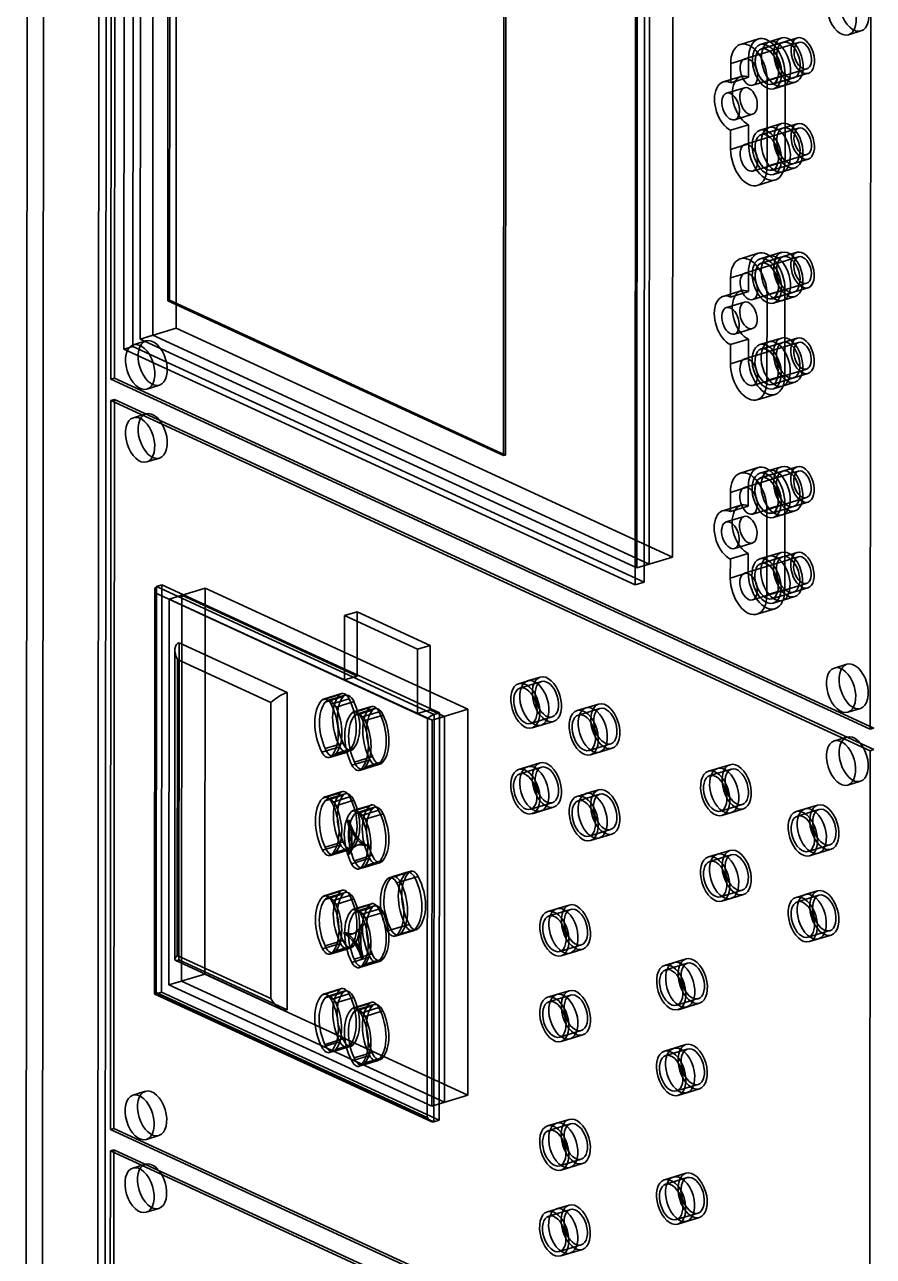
# Model space of a CAD drawing. Header units: millimetres. Extents: x 13 to 1054, y -1204 to 736.
# Drawn here: x 12.9 to 196.4, y -390.1 to -123.8 of the extents above; entities that cross this region are included whole.
import ezdxf

# ---------------------------------------------------------------- set-up
doc = ezdxf.new("R2010")
doc.units = ezdxf.units.MM
doc.layers.add('1', color=7, linetype='Continuous', true_color=0xffffff)

msp = doc.modelspace()

# ---------------------------------------------------------------- linework, layer by layer
at = {"layer": '1', "color": 5, "linetype": 'Continuous', "lineweight": 35}
for p, q in [((28.42, -858.86), (29.04, -5.97)), ((28.42, -859.1), (29.04, -5.97)), ((30, -857.27), (30.62, -9.01)), ((12.91, -863.58), (13.53, -10.69)), ((16.43, -861.4), (17.05, -13.15)), ((30.01, -848.12), (30.61, -18.4)), ((32.45, -42.6), (32.34, -200.2)), ((31.68, -42.84), (31.56, -200.44)), ((37.98, -57.34), (37.88, -191.76)), ((40.6, -190.94), (40.69, -56.51)), ((148.01, -106.01), (147.91, -240.44)), ((145.2, -241.26), (145.3, -106.84)), ((195.69, -276.14), (195.81, -118.54)), ((190.95, -125.98), (193.66, -125.15)), ((176.56, -126.66), (173.84, -127.49)), ((176.76, -137.05), (179.47, -136.23)), ((176.52, -145.19), (173.81, -146.02)), ((176.72, -155.58), (179.43, -154.76)), ((176.52, -173.01), (173.81, -173.84)), ((176.72, -183.41), (179.44, -182.58)), ((37.88, -191.76), (40.6, -190.94)), ((147.91, -240.44), (40.6, -190.94)), ((176.49, -191.54), (173.77, -192.37)), ((39.14, -192.18), (36.42, -193.01)), ((37.88, -191.76), (145.2, -241.26)), ((31.56, -200.44), (32.34, -200.2)), ((31.56, -200.44), (195.69, -276.14)), ((32.34, -200.2), (196.47, -275.91)), ((39.34, -202.57), (42.05, -201.74)), ((176.69, -201.93), (179.4, -201.11)), ((31.56, -205.07), (32.33, -204.84)), ((32.33, -204.84), (32.22, -362.44)), ((196.47, -280.54), (32.33, -204.84)), ((31.56, -205.07), (31.44, -362.67)), ((195.69, -280.78), (31.56, -205.07)), ((39.12, -207.94), (36.41, -208.77)), ((39.32, -218.33), (42.04, -217.5)), ((176.49, -219.36), (173.78, -220.19)), ((176.69, -229.76), (179.4, -228.93)), ((176.45, -237.89), (173.74, -238.72)), ((145.2, -241.26), (147.91, -240.44)), ((44.16, -247.98), (46.87, -247.15)), ((46.81, -330.59), (46.87, -247.15)), ((46.87, -247.15), (84.75, -264.62)), ((176.65, -248.29), (179.37, -247.46)), ((44.16, -247.98), (44.1, -331.41)), ((82.03, -265.45), (44.16, -247.98)), ((82.04, -251.54), (82.03, -265.45)), ((82.04, -251.54), (84.76, -250.72)), ((97.83, -258.82), (82.04, -251.54)), ((84.75, -264.62), (84.76, -250.72)), ((84.76, -250.72), (100.54, -258)), ((97.83, -258.82), (100.54, -258)), ((100.54, -258), (100.53, -271.9)), ((97.82, -272.73), (97.83, -258.82)), ((190.64, -262.06), (187.93, -262.89)), ((82.03, -265.45), (84.75, -264.62)), ((124.33, -264.86), (121.62, -265.69)), ((136.96, -270.68), (134.25, -271.51)), ((190.84, -272.45), (193.56, -271.63)), ((97.82, -272.73), (100.53, -271.9)), ((100.97, -274.19), (97.82, -272.73)), ((100.53, -271.9), (103.69, -273.36)), ((100.91, -357.62), (100.97, -274.19)), ((100.97, -274.19), (103.69, -273.36)), ((103.69, -273.36), (103.63, -356.79)), ((124.53, -275.25), (127.25, -274.43)), ((195.69, -276.14), (196.47, -275.91)), ((190.63, -277.82), (187.92, -278.65)), ((137.16, -281.08), (139.87, -280.25)), ((195.58, -438.38), (195.69, -280.78)), ((195.69, -280.78), (196.47, -280.54)), ((124.32, -283.4), (121.61, -284.23)), ((165.37, -283.79), (162.65, -284.61)), ((190.83, -288.21), (193.55, -287.39)), ((136.95, -289.23), (134.23, -290.05)), ((184.31, -292.52), (181.59, -293.35)), ((124.52, -293.79), (127.23, -292.97)), ((165.57, -294.18), (168.28, -293.35)), ((137.15, -299.62), (139.86, -298.79)), ((165.35, -302.33), (162.64, -303.15)), ((184.51, -302.91), (187.22, -302.09)), ((184.29, -311.06), (181.58, -311.89)), ((130.61, -314.13), (127.9, -314.95)), ((165.55, -312.72), (168.27, -311.89)), ((184.49, -321.46), (187.21, -320.63)), ((130.81, -324.52), (133.53, -323.69)), ((155.87, -325.77), (153.15, -326.6)), ((44.1, -331.41), (46.81, -330.59)), ((44.1, -331.41), (100.91, -357.62)), ((103.63, -356.79), (46.81, -330.59)), ((130.6, -332.67), (127.89, -333.49)), ((156.06, -336.16), (158.78, -335.34)), ((130.8, -343.06), (133.51, -342.23)), ((155.85, -344.31), (153.14, -345.14)), ((156.05, -354.71), (158.77, -353.88)), ((39.02, -354.41), (36.3, -355.24)), ((100.91, -357.62), (103.63, -356.79)), ((130.58, -360.48), (127.87, -361.3)), ((31.44, -362.67), (32.22, -362.44)), ((31.44, -362.67), (195.58, -438.38)), ((32.22, -362.44), (196.35, -438.14)), ((39.22, -364.81), (41.93, -363.98)), ((31.44, -367.31), (31.33, -524.91)), ((31.44, -367.31), (32.22, -367.07)), ((195.57, -443.01), (31.44, -367.31)), ((32.22, -367.07), (32.1, -524.67)), ((196.35, -442.78), (32.22, -367.07)), ((39.01, -370.17), (36.29, -371)), ((130.78, -370.87), (133.49, -370.04)), ((155.83, -372.12), (153.12, -372.95)), ((39.21, -380.57), (41.92, -379.74)), ((130.57, -379.02), (127.85, -379.85)), ((156.03, -382.52), (158.74, -381.69)), ((130.77, -389.41), (133.48, -388.59))]:
    msp.add_line(p, q, dxfattribs=at)
at = {"layer": '1', "color": 19, "linetype": 'Continuous', "lineweight": 35}
for p, q in [((34.47, -54.88), (34.36, -193.94)), ((36.4, -54.29), (36.3, -193.35)), ((45.74, -54.98), (45.64, -189.4)), ((37.98, -57.34), (37.88, -191.76)), ((43.92, -73.16), (43.84, -183.48)), ((44.23, -183.36), (44.31, -73.04)), ((116.91, -106.52), (116.83, -216.84)), ((144.84, -244.9), (144.94, -105.84)), ((146.78, -244.31), (146.88, -105.25)), ((152.96, -238.9), (153.05, -104.48)), ((116.44, -216.96), (116.52, -106.64)), ((145.2, -241.26), (145.3, -106.84)), ((176.56, -126.66), (171.9, -128.08)), ((176.85, -127.62), (172.2, -129.03)), ((174.53, -136.69), (179.18, -135.27)), ((174.82, -137.64), (179.47, -136.23)), ((176.52, -173.01), (171.87, -174.43)), ((176.82, -173.97), (172.16, -175.39)), ((43.84, -183.48), (44.23, -183.36)), ((43.84, -183.48), (116.44, -216.96)), ((116.83, -216.84), (44.23, -183.36)), ((174.49, -183.04), (179.15, -181.62)), ((174.78, -184), (179.44, -182.58)), ((37.88, -191.76), (45.64, -189.4)), ((45.64, -189.4), (152.96, -238.9)), ((34.36, -193.94), (36.3, -193.35)), ((34.36, -193.94), (144.84, -244.9)), ((36.3, -193.35), (146.78, -244.31)), ((37.88, -191.76), (145.2, -241.26)), ((116.44, -216.96), (116.83, -216.84)), ((176.49, -219.36), (171.84, -220.78)), ((176.78, -220.32), (172.13, -221.74)), ((174.46, -229.39), (179.11, -227.97)), ((174.75, -230.35), (179.4, -228.93)), ((145.2, -241.26), (152.96, -238.9)), ((41.42, -245.29), (42.58, -244.93)), ((42.58, -244.93), (42.52, -333)), ((102.55, -272.6), (42.58, -244.93)), ((144.84, -244.9), (146.78, -244.31)), ((41.05, -245.92), (40.98, -333.31)), ((41.27, -246.74), (41.21, -332.96)), ((99.98, -273.82), (41.27, -246.74)), ((41.35, -333.36), (41.42, -245.29)), ((41.42, -245.29), (101.39, -272.95)), ((44.16, -247.98), (51.91, -245.62)), ((51.91, -245.62), (51.85, -329.05)), ((108.73, -271.82), (51.91, -245.62)), ((44.16, -247.98), (44.1, -331.41)), ((100.97, -274.19), (44.16, -247.98)), ((46.32, -257.42), (46.27, -326.02)), ((69.67, -268.19), (46.32, -257.42)), ((45.39, -259), (45.35, -325.89)), ((45.95, -261.05), (45.91, -325.02)), ((66.15, -270.37), (45.95, -261.05)), ((69.62, -336.79), (69.67, -268.19)), ((82.22, -268.76), (78.34, -269.94)), ((66.11, -334.34), (66.15, -270.37)), ((81.76, -269.08), (77.88, -270.27)), ((84.1, -270.16), (80.22, -271.34)), ((88.07, -272), (84.19, -273.18)), ((88.53, -271.67), (84.65, -272.85)), ((90.41, -273.07), (86.53, -274.26)), ((99.92, -360.04), (99.98, -273.82)), ((100.91, -357.62), (100.97, -274.19)), ((100.97, -274.19), (108.73, -271.82)), ((101.39, -272.95), (101.32, -361.02)), ((101.39, -272.95), (102.55, -272.6)), ((102.49, -360.67), (102.55, -272.6)), ((108.67, -355.26), (108.73, -271.82)), ((81.75, -279.14), (77.87, -280.32)), ((79.68, -281.86), (83.56, -280.68)), ((84.09, -280.22), (80.21, -281.4)), ((88.06, -282.05), (84.19, -283.23)), ((86, -284.77), (89.88, -283.59)), ((90.4, -283.13), (86.52, -284.31)), ((82.2, -290.08), (78.33, -291.26)), ((81.74, -290.41), (77.87, -291.59)), ((84.08, -291.49), (80.2, -292.67)), ((88.06, -293.32), (84.18, -294.5)), ((88.52, -292.99), (84.64, -294.17)), ((90.39, -294.4), (86.52, -295.58)), ((81.74, -300.46), (77.86, -301.64)), ((79.67, -303.18), (83.55, -302)), ((84.07, -301.54), (80.2, -302.72)), ((88.05, -303.37), (84.17, -304.55)), ((85.98, -306.09), (89.86, -304.91)), ((90.39, -304.45), (86.51, -305.63)), ((96, -307.04), (92.13, -308.22)), ((96.36, -306.82), (92.48, -308)), ((97.99, -307.96), (94.11, -309.14)), ((82.19, -311.4), (78.31, -312.58)), ((81.73, -311.73), (77.85, -312.91)), ((84.07, -312.81), (80.19, -313.99)), ((130.61, -314.13), (125.96, -315.54)), ((88.04, -314.64), (84.16, -315.82)), ((88.5, -314.31), (84.62, -315.49)), ((90.38, -315.72), (86.5, -316.9)), ((130.91, -315.08), (126.25, -316.5)), ((96, -318.31), (92.12, -319.49)), ((93.75, -320.63), (97.63, -319.45)), ((97.98, -319.23), (94.1, -320.41)), ((81.72, -321.78), (77.84, -322.96)), ((79.65, -324.5), (83.53, -323.32)), ((84.06, -322.86), (80.18, -324.04)), ((88.03, -324.69), (84.16, -325.87)), ((128.58, -324.15), (133.24, -322.73)), ((128.87, -325.11), (133.53, -323.69)), ((45.47, -326.09), (68.33, -336.63)), ((45.91, -325.02), (66.11, -334.34)), ((46.27, -326.02), (69.62, -336.79)), ((85.97, -327.42), (89.84, -326.24)), ((90.37, -325.77), (86.49, -326.95)), ((155.87, -325.77), (151.21, -327.19)), ((156.16, -326.73), (151.5, -328.15)), ((44.1, -331.41), (51.85, -329.05)), ((51.85, -329.05), (108.67, -355.26)), ((44.1, -331.41), (100.91, -357.62)), ((82.17, -332.72), (78.3, -333.9)), ((41.03, -333.39), (100.81, -360.96)), ((41.21, -332.96), (99.92, -360.04)), ((41.35, -333.36), (42.52, -333)), ((101.32, -361.02), (41.35, -333.36)), ((42.52, -333), (102.49, -360.67)), ((81.71, -333.05), (77.84, -334.23)), ((84.05, -334.13), (80.17, -335.31)), ((153.83, -335.8), (158.49, -334.38)), ((154.13, -336.76), (158.78, -335.34)), ((88.03, -335.96), (84.15, -337.14)), ((88.49, -335.64), (84.61, -336.82)), ((90.36, -337.04), (86.49, -338.22)), ((81.71, -343.1), (77.83, -344.28)), ((79.64, -345.83), (83.52, -344.65)), ((84.04, -344.18), (80.17, -345.36)), ((88.02, -346.02), (84.14, -347.2)), ((85.95, -348.74), (89.83, -347.56)), ((90.36, -347.09), (86.48, -348.27)), ((100.91, -357.62), (108.67, -355.26)), ((101.32, -361.02), (102.49, -360.67)), ((130.58, -360.48), (125.93, -361.9)), ((130.87, -361.43), (126.22, -362.85)), ((128.55, -370.5), (133.2, -369.09)), ((128.84, -371.46), (133.49, -370.04)), ((155.83, -372.12), (151.18, -373.54)), ((156.12, -373.08), (151.47, -374.5)), ((153.8, -382.15), (158.45, -380.73)), ((154.09, -383.11), (158.74, -381.69))]:
    msp.add_line(p, q, dxfattribs=at)
at = {"layer": '1', "color": 252, "linetype": 'Continuous', "lineweight": 35}
for p, q in [((171.52, -126.87), (167.64, -128.05)), ((180.22, -127.62), (168.58, -131.16)), ((179.93, -126.66), (172.17, -129.02)), ((169.39, -131.03), (165.51, -132.21)), ((165.51, -136.34), (165.51, -132.21)), ((169.39, -135.16), (169.39, -131.03)), ((167.77, -135), (163.89, -136.18)), ((169.39, -135.16), (165.51, -136.34)), ((170.33, -136.9), (181.97, -133.36)), ((177.28, -134.67), (173.4, -135.85)), ((174.5, -136.67), (182.26, -134.31)), ((177.28, -134.67), (177.27, -153.21)), ((168.51, -137.43), (164.63, -138.61)), ((173.4, -135.85), (173.39, -154.39)), ((166.38, -144.35), (170.26, -143.17)), ((169.38, -145.44), (165.5, -146.62)), ((180.2, -146.16), (168.57, -149.7)), ((169.38, -149.57), (169.38, -145.44)), ((179.91, -145.2), (172.16, -147.56)), ((165.5, -150.75), (165.5, -146.62)), ((169.38, -149.57), (165.5, -150.75)), ((170.32, -155.44), (181.95, -151.9)), ((177.27, -153.21), (173.39, -154.39)), ((174.49, -155.22), (182.24, -152.85)), ((171.27, -158.55), (175.14, -157.37)), ((179.89, -173.01), (172.14, -175.37)), ((171.48, -173.22), (167.6, -174.4)), ((180.18, -173.97), (168.55, -177.51)), ((169.36, -177.38), (165.48, -178.56)), ((169.35, -181.51), (169.36, -177.38)), ((165.48, -182.69), (165.48, -178.56)), ((170.3, -183.25), (181.93, -179.71)), ((177.25, -181.02), (173.37, -182.2)), ((174.47, -183.03), (182.22, -180.67)), ((177.25, -181.02), (177.24, -199.56)), ((167.74, -181.35), (163.86, -182.53)), ((169.35, -181.51), (165.48, -182.69)), ((173.37, -182.2), (173.36, -200.74)), ((168.48, -183.78), (164.6, -184.96)), ((166.35, -190.7), (170.22, -189.52)), ((179.88, -191.55), (172.12, -193.92)), ((169.35, -191.79), (165.47, -192.97)), ((165.47, -197.1), (165.47, -192.97)), ((180.17, -192.51), (168.54, -196.05)), ((169.34, -195.92), (169.35, -191.79)), ((169.34, -195.92), (165.47, -197.1)), ((170.29, -201.79), (181.92, -198.25)), ((177.24, -199.56), (173.36, -200.74)), ((174.45, -201.57), (182.21, -199.21)), ((171.23, -204.9), (175.11, -203.72)), ((171.45, -219.57), (167.57, -220.76)), ((180.15, -220.32), (168.52, -223.86)), ((179.86, -219.37), (172.1, -221.73)), ((165.44, -229.05), (165.45, -224.91)), ((169.32, -223.73), (165.45, -224.91)), ((169.32, -227.87), (169.32, -223.73)), ((170.27, -229.6), (181.9, -226.06)), ((167.7, -227.7), (163.82, -228.88)), ((169.32, -227.87), (165.44, -229.05)), ((173.34, -228.55), (173.32, -247.1)), ((177.21, -227.37), (173.34, -228.55)), ((174.43, -229.38), (182.19, -227.02)), ((177.21, -227.37), (177.2, -245.91)), ((168.44, -230.13), (164.57, -231.32)), ((166.31, -237.06), (170.19, -235.87)), ((165.43, -243.46), (165.44, -239.32)), ((169.31, -238.14), (165.44, -239.32)), ((180.14, -238.86), (168.5, -242.41)), ((169.31, -242.27), (169.31, -238.14)), ((179.85, -237.91), (172.09, -240.27)), ((169.31, -242.27), (165.43, -243.46)), ((170.25, -248.15), (181.89, -244.6)), ((177.2, -245.91), (173.32, -247.1)), ((174.42, -247.92), (182.18, -245.56)), ((171.2, -251.25), (175.08, -250.07))]:
    msp.add_line(p, q, dxfattribs=at)
at = {"layer": '1', "color": 1, "linetype": 'Continuous', "lineweight": 35}
for p, q in [((176.52, -145.19), (171.87, -146.61)), ((176.81, -146.15), (172.16, -147.56)), ((174.49, -155.22), (179.14, -153.8)), ((174.78, -156.17), (179.43, -154.76)), ((176.49, -191.54), (171.83, -192.96)), ((176.78, -192.5), (172.12, -193.92)), ((174.45, -201.57), (179.11, -200.15)), ((174.75, -202.53), (179.4, -201.11)), ((176.45, -237.89), (171.8, -239.31)), ((176.74, -238.85), (172.09, -240.27)), ((174.42, -247.92), (179.07, -246.5)), ((174.71, -248.88), (179.37, -247.46)), ((130.6, -332.67), (125.95, -334.08)), ((130.89, -333.62), (126.24, -335.04)), ((128.57, -342.69), (133.22, -341.28)), ((128.86, -343.65), (133.51, -342.23)), ((155.85, -344.31), (151.2, -345.73)), ((156.14, -345.27), (151.49, -346.69)), ((153.82, -354.34), (158.47, -352.92)), ((154.11, -355.3), (158.77, -353.88)), ((130.57, -379.02), (125.91, -380.44)), ((130.86, -379.98), (126.2, -381.39)), ((128.54, -389.05), (133.19, -387.63)), ((128.83, -390), (133.48, -388.59))]:
    msp.add_line(p, q, dxfattribs=at)
at = {"layer": '1', "color": 150, "linetype": 'Continuous', "lineweight": 35}
for p, q in [((124.33, -264.86), (119.68, -266.28)), ((124.63, -265.82), (119.97, -267.23)), ((136.96, -270.68), (132.31, -272.1)), ((122.3, -274.89), (126.96, -273.47)), ((137.25, -271.64), (132.6, -273.06)), ((122.59, -275.84), (127.25, -274.43)), ((134.93, -280.71), (139.58, -279.29)), ((135.22, -281.67), (139.87, -280.25)), ((124.32, -283.4), (119.67, -284.82)), ((124.61, -284.36), (119.96, -285.78)), ((165.37, -283.79), (160.71, -285.2)), ((165.66, -284.74), (161.01, -286.16)), ((136.95, -289.23), (132.29, -290.64)), ((137.24, -290.18), (132.58, -291.6)), ((122.29, -293.43), (126.94, -292.01)), ((163.34, -293.81), (167.99, -292.4)), ((184.31, -292.52), (179.65, -293.94)), ((122.58, -294.39), (127.23, -292.97)), ((163.63, -294.77), (168.28, -293.35)), ((184.6, -293.48), (179.94, -294.9)), ((134.92, -299.25), (139.57, -297.83)), ((135.21, -300.21), (139.86, -298.79)), ((165.35, -302.33), (160.7, -303.75)), ((165.65, -303.28), (160.99, -304.7)), ((182.28, -302.55), (186.93, -301.13)), ((182.57, -303.51), (187.22, -302.09)), ((163.32, -312.35), (167.98, -310.94)), ((184.29, -311.06), (179.64, -312.48)), ((163.61, -313.31), (168.27, -311.89)), ((184.58, -312.02), (179.93, -313.44)), ((182.26, -321.09), (186.92, -319.67)), ((182.55, -322.05), (187.21, -320.63))]:
    msp.add_line(p, q, dxfattribs=at)
at = {"layer": '1', "color": 9, "linetype": 'Continuous', "lineweight": 35}
for p, q in [((77.16, -269.83), (81.04, -268.64)), ((81.39, -268.42), (77.52, -269.6)), ((79.15, -270.74), (83.03, -269.56)), ((83.66, -272.62), (87.54, -271.44)), ((87.89, -271.21), (84.01, -272.39)), ((85.64, -273.53), (89.52, -272.35)), ((77.16, -281.1), (81.03, -279.91)), ((78.79, -282.23), (82.67, -281.05)), ((79.14, -282.01), (83.02, -280.83)), ((83.65, -283.89), (87.53, -282.71)), ((85.28, -285.02), (89.16, -283.84)), ((85.63, -284.8), (89.51, -283.62)), ((77.33, -291.03), (81.21, -289.85)), ((81.56, -289.62), (77.68, -290.81)), ((79.31, -291.94), (83.19, -290.76)), ((83.56, -293.92), (87.43, -292.74)), ((87.79, -292.51), (83.91, -293.69)), ((85.54, -294.82), (89.42, -293.64)), ((82.67, -295.91), (83.06, -295.79)), ((77.32, -302.3), (81.2, -301.12)), ((78.95, -303.43), (82.83, -302.25)), ((79.31, -303.21), (83.18, -302.03)), ((82.68, -303.29), (83.07, -303.17)), ((85.03, -301.11), (84.65, -301.23)), ((86.56, -301.37), (86.95, -301.25)), ((83.57, -305.2), (87.45, -304.02)), ((85.2, -306.33), (89.08, -305.15)), ((85.56, -306.1), (89.44, -304.92)), ((77.31, -312.35), (81.19, -311.17)), ((81.54, -310.95), (77.67, -312.13)), ((79.3, -313.26), (83.18, -312.08)), ((83.63, -315.26), (87.5, -314.08)), ((87.86, -313.86), (83.98, -315.04)), ((85.61, -316.18), (89.49, -315)), ((85.72, -318.32), (86.11, -318.2)), ((81.84, -320.22), (82.22, -320.1)), ((83.77, -320.37), (84.15, -320.25)), ((77.31, -323.62), (81.18, -322.44)), ((78.94, -324.76), (82.82, -323.58)), ((79.29, -324.53), (83.17, -323.35)), ((83.62, -326.53), (87.5, -325.35)), ((85.25, -327.67), (89.13, -326.49)), ((85.6, -327.45), (89.48, -326.27)), ((85.72, -325.69), (86.1, -325.57)), ((81.05, -332.43), (77.18, -333.61)), ((81.4, -332.21), (77.53, -333.39)), ((83.04, -333.35), (79.16, -334.53)), ((83.61, -336.58), (87.49, -335.4)), ((87.84, -335.18), (83.96, -336.36)), ((85.6, -337.5), (89.47, -336.32)), ((81.04, -343.7), (77.17, -344.88)), ((78.8, -346.02), (82.68, -344.84)), ((83.03, -344.62), (79.15, -345.8)), ((83.6, -347.85), (87.48, -346.67)), ((85.24, -348.99), (89.11, -347.81)), ((85.59, -348.77), (89.47, -347.59))]:
    msp.add_line(p, q, dxfattribs=at)
at = {"layer": '1', "color": 27, "linetype": 'Continuous', "lineweight": 35}
for p, q in [((91.36, -308.46), (95.23, -307.28)), ((95.59, -307.06), (91.71, -308.24)), ((93.34, -309.37), (97.22, -308.19)), ((91.35, -319.73), (95.23, -318.55)), ((93.33, -320.64), (97.21, -319.46)), ((92.98, -320.87), (96.86, -319.69))]:
    msp.add_line(p, q, dxfattribs=at)
at = {"layer": '1', "color": 5, "linetype": 'Continuous', "lineweight": 35}
for centre, major_axis in [((189.49, -121.2), (1.46, -4.78)), ((192.21, -120.37), (-1.46, 4.78)), ((175.3, -132.27), (1.46, -4.78)), ((178.01, -131.44), (-1.46, 4.78)), ((175.26, -150.8), (1.46, -4.78)), ((177.98, -149.97), (-1.46, 4.78)), ((177.98, -177.8), (-1.46, 4.78)), ((175.27, -178.62), (1.46, -4.78)), ((40.59, -196.96), (-1.46, 4.78)), ((177.94, -196.32), (-1.46, 4.78)), ((37.88, -197.79), (1.46, -4.78)), ((175.23, -197.15), (1.46, -4.78)), ((40.58, -212.72), (-1.46, 4.78)), ((37.87, -213.55), (1.46, -4.78)), ((175.23, -224.97), (1.46, -4.78)), ((177.95, -224.15), (-1.46, 4.78)), ((175.19, -243.5), (1.46, -4.78)), ((177.91, -242.68), (-1.46, 4.78)), ((189.39, -267.67), (1.46, -4.78)), ((192.1, -266.84), (-1.46, 4.78)), ((123.08, -270.47), (1.46, -4.78)), ((125.79, -269.64), (-1.46, 4.78)), ((135.7, -276.29), (1.46, -4.78)), ((138.42, -275.47), (-1.46, 4.78)), ((189.37, -283.43), (1.46, -4.78)), ((192.09, -282.6), (-1.46, 4.78)), ((123.06, -289.01), (1.46, -4.78)), ((125.78, -288.18), (-1.46, 4.78)), ((164.11, -289.4), (1.46, -4.78)), ((166.82, -288.57), (-1.46, 4.78)), ((135.69, -294.84), (1.46, -4.78)), ((138.4, -294.01), (-1.46, 4.78)), ((183.05, -298.13), (1.46, -4.78)), ((185.76, -297.31), (-1.46, 4.78)), ((164.1, -307.94), (1.46, -4.78)), ((166.81, -307.11), (-1.46, 4.78)), ((183.04, -316.67), (1.46, -4.78)), ((185.75, -315.85), (-1.46, 4.78)), ((132.07, -318.91), (-1.46, 4.78)), ((129.36, -319.73), (1.46, -4.78)), ((154.61, -331.38), (1.46, -4.78)), ((157.32, -330.56), (-1.46, 4.78)), ((132.06, -337.45), (-1.46, 4.78)), ((129.34, -338.28), (1.46, -4.78)), ((154.59, -349.92), (1.46, -4.78)), ((157.31, -349.1), (-1.46, 4.78)), ((40.47, -359.2), (-1.46, 4.78)), ((37.76, -360.02), (1.46, -4.78)), ((129.32, -366.09), (1.46, -4.78)), ((132.04, -365.26), (-1.46, 4.78)), ((40.46, -374.96), (-1.46, 4.78)), ((37.75, -375.78), (1.46, -4.78)), ((154.57, -377.73), (1.46, -4.78)), ((157.29, -376.91), (-1.46, 4.78)), ((129.31, -384.63), (1.46, -4.78)), ((132.02, -383.8), (-1.46, 4.78))]:
    msp.add_ellipse(centre, major_axis=major_axis, ratio=0.585427, dxfattribs=at)
at = {"layer": '1', "color": 252, "linetype": 'Continuous', "lineweight": 35}
for centre, major_axis, start_param, end_param in [((169.46, -134.03), (-1.82, 5.98), 4.231622, 7.373215), ((173.34, -132.85), (-1.82, 5.98), 4.231622, 7.373215), ((165.51, -141.48), (-1.61, 5.3), 5.802418, 8.944011), ((169.38, -140.3), (-1.61, 5.3), 5.802418, 8.944011), ((169.45, -152.57), (-1.82, 5.98), 1.090029, 4.231622), ((173.32, -151.39), (-1.82, 5.98), 1.090029, 4.231622), ((173.3, -179.2), (-1.82, 5.98), 4.231622, 7.373215), ((169.43, -180.38), (-1.82, 5.98), 4.231622, 7.373215), ((169.35, -186.65), (-1.61, 5.3), 5.802418, 8.944011), ((165.47, -187.83), (-1.61, 5.3), 5.802418, 8.944011), ((173.29, -197.74), (-1.82, 5.98), 1.090029, 4.231622), ((169.41, -198.92), (-1.82, 5.98), 1.090029, 4.231622), ((169.39, -226.73), (-1.82, 5.98), 4.231622, 7.373215), ((173.27, -225.55), (-1.82, 5.98), 4.231622, 7.373215), ((165.44, -234.19), (-1.61, 5.3), 5.802418, 8.944011), ((169.32, -233), (-1.61, 5.3), 5.802418, 8.944011), ((173.26, -244.09), (-1.82, 5.98), 1.090029, 4.231622), ((169.38, -245.28), (-1.82, 5.98), 1.090029, 4.231622)]:
    msp.add_ellipse(centre, major_axis=major_axis, ratio=0.585427, start_param=start_param, end_param=end_param, dxfattribs=at)
at = {"layer": '1', "color": 19, "linetype": 'Continuous', "lineweight": 35}
for centre, major_axis in [((173.36, -132.86), (1.46, -4.78)), ((178.01, -131.44), (1.46, -4.78)), ((178.01, -131.44), (-1.17, 3.83)), ((173.36, -132.86), (-1.17, 3.83)), ((177.98, -177.8), (1.46, -4.78)), ((173.33, -179.21), (1.46, -4.78)), ((173.33, -179.21), (-1.17, 3.83)), ((177.98, -177.8), (-1.17, 3.83)), ((173.29, -225.57), (1.46, -4.78)), ((177.95, -224.15), (1.46, -4.78)), ((177.95, -224.15), (-1.17, 3.83)), ((173.29, -225.57), (-1.17, 3.83)), ((132.07, -318.91), (1.46, -4.78)), ((127.42, -320.33), (1.46, -4.78)), ((127.42, -320.33), (-1.17, 3.83)), ((132.07, -318.91), (-1.17, 3.83)), ((152.67, -331.97), (1.46, -4.78)), ((157.32, -330.56), (1.46, -4.78)), ((157.32, -330.56), (-1.17, 3.83)), ((152.67, -331.97), (-1.17, 3.83)), ((127.38, -366.68), (1.46, -4.78)), ((132.04, -365.26), (1.46, -4.78)), ((132.04, -365.26), (-1.17, 3.83)), ((127.38, -366.68), (-1.17, 3.83)), ((157.29, -376.91), (1.46, -4.78)), ((157.29, -376.91), (-1.17, 3.83)), ((152.63, -378.33), (1.46, -4.78)), ((152.63, -378.33), (-1.17, 3.83))]:
    msp.add_ellipse(centre, major_axis=major_axis, ratio=0.585427, dxfattribs=at)
at = {"layer": '1', "color": 252, "linetype": 'Continuous', "lineweight": 35}
for centre, major_axis in [((181.09, -130.49), (-1.17, 3.83)), ((181.09, -130.49), (0.87, -2.87)), ((173.34, -132.85), (1.17, -3.83)), ((169.46, -134.03), (0.87, -2.87)), ((165.51, -141.48), (-0.87, 2.87)), ((169.38, -140.3), (0.87, -2.87)), ((181.08, -149.03), (-1.17, 3.83)), ((181.08, -149.03), (0.87, -2.87)), ((173.32, -151.39), (1.17, -3.83)), ((169.45, -152.57), (0.87, -2.87)), ((181.06, -176.84), (-1.17, 3.83)), ((173.3, -179.2), (1.17, -3.83)), ((181.06, -176.84), (0.87, -2.87)), ((169.43, -180.38), (0.87, -2.87)), ((169.35, -186.65), (0.87, -2.87)), ((165.47, -187.83), (-0.87, 2.87)), ((181.05, -195.38), (-1.17, 3.83)), ((173.29, -197.74), (1.17, -3.83)), ((181.05, -195.38), (0.87, -2.87)), ((169.41, -198.92), (0.87, -2.87)), ((181.02, -223.19), (-1.17, 3.83)), ((181.02, -223.19), (0.87, -2.87)), ((169.39, -226.73), (0.87, -2.87)), ((173.27, -225.55), (1.17, -3.83)), ((165.44, -234.19), (-0.87, 2.87)), ((169.32, -233), (0.87, -2.87)), ((181.01, -241.73), (-1.17, 3.83)), ((181.01, -241.73), (0.87, -2.87)), ((169.38, -245.28), (0.87, -2.87)), ((173.26, -244.09), (1.17, -3.83))]:
    msp.add_ellipse(centre, major_axis=major_axis, ratio=0.585427, dxfattribs=at)
at = {"layer": '1', "color": 1, "linetype": 'Continuous', "lineweight": 35}
for centre, major_axis in [((173.32, -151.39), (1.46, -4.78)), ((177.98, -149.97), (1.46, -4.78)), ((177.98, -149.97), (-1.17, 3.83)), ((173.32, -151.39), (-1.17, 3.83)), ((177.94, -196.32), (1.46, -4.78)), ((173.29, -197.74), (1.46, -4.78)), ((173.29, -197.74), (-1.17, 3.83)), ((177.94, -196.32), (-1.17, 3.83)), ((173.26, -244.09), (1.46, -4.78)), ((177.91, -242.68), (1.46, -4.78)), ((177.91, -242.68), (-1.17, 3.83)), ((173.26, -244.09), (-1.17, 3.83)), ((132.06, -337.45), (1.46, -4.78)), ((127.4, -338.87), (1.46, -4.78)), ((127.4, -338.87), (-1.17, 3.83)), ((132.06, -337.45), (-1.17, 3.83)), ((152.65, -350.51), (1.46, -4.78)), ((157.31, -349.1), (1.46, -4.78)), ((157.31, -349.1), (-1.17, 3.83)), ((152.65, -350.51), (-1.17, 3.83)), ((127.37, -385.22), (1.46, -4.78)), ((132.02, -383.8), (1.46, -4.78)), ((132.02, -383.8), (-1.17, 3.83)), ((127.37, -385.22), (-1.17, 3.83))]:
    msp.add_ellipse(centre, major_axis=major_axis, ratio=0.585427, dxfattribs=at)
at = {"layer": '1', "color": 19, "linetype": 'Continuous', "lineweight": 35}
for centre, major_axis, ratio, start_param, end_param in [((42.05, -246.51), (-0.75, 1.17), 0.57145, 6.124336, 7.695132), ((47.89, -260.46), (-1.86, 2.91), 0.57145, 6.124336, 7.695132), ((68.09, -269.78), (2.47, 1.58), 0.250109, 0.728471, 2.299267), ((82.93, -271.08), (0.71, -2.32), 0.585427, 1.793078, 3.528573), ((81.92, -277.15), (-2.44, 8.02), 0.585427, 0.38698, 1.793078), ((79.05, -272.26), (-0.71, 2.32), 0.585427, 4.934671, 6.670166), ((85.79, -275.97), (2.44, -8.02), 0.585427, 3.528573, 4.934671), ((76.18, -274.51), (-2.44, 8.02), 0.585427, 3.528573, 4.934671), ((80.05, -273.33), (2.44, -8.02), 0.585427, 0.38698, 1.793078), ((89.24, -273.99), (0.71, -2.32), 0.585427, 1.793078, 3.528573), ((88.23, -280.07), (-2.44, 8.02), 0.585427, 0.38698, 1.793078), ((85.36, -275.17), (-0.71, 2.32), 0.585427, 4.934671, 6.670166), ((92.11, -278.89), (2.44, -8.02), 0.585427, 3.528573, 4.934671), ((82.49, -277.42), (-2.44, 8.02), 0.585427, 3.528573, 4.934671), ((86.37, -276.24), (2.44, -8.02), 0.585427, 0.38698, 1.793078), ((100.76, -273.59), (0.988, 0.632), 0.250109, 0.728471, 2.299267), ((82.92, -278.58), (0.64, -2.1), 0.585427, 4.802004, 6.802832), ((79.04, -279.76), (-0.64, 2.1), 0.585427, 1.660411, 3.66124), ((89.23, -281.49), (0.64, -2.1), 0.585427, 4.802004, 6.802832), ((85.36, -282.67), (-0.64, 2.1), 0.585427, 1.660411, 3.66124), ((82.91, -292.4), (0.71, -2.32), 0.585427, 1.793078, 3.528573), ((81.9, -298.48), (-2.44, 8.02), 0.585427, 0.38698, 1.793078), ((79.03, -293.58), (-0.71, 2.32), 0.585427, 4.934671, 6.670166), ((85.78, -297.3), (2.44, -8.02), 0.585427, 3.528573, 4.934671), ((76.16, -295.83), (-2.44, 8.02), 0.585427, 3.528573, 4.934671), ((80.04, -294.65), (2.44, -8.02), 0.585427, 0.38698, 1.793078), ((89.22, -295.31), (0.71, -2.32), 0.585427, 1.793078, 3.528573), ((88.21, -301.39), (-2.44, 8.02), 0.585427, 0.38698, 1.793078), ((85.35, -296.49), (-0.71, 2.32), 0.585427, 4.934671, 6.670166), ((92.09, -300.21), (2.44, -8.02), 0.585427, 3.528573, 4.934671), ((82.47, -298.74), (-2.44, 8.02), 0.585427, 3.528573, 4.934671), ((86.35, -297.56), (2.44, -8.02), 0.585427, 0.38698, 1.793078), ((82.91, -299.9), (0.64, -2.1), 0.585427, 4.802004, 6.802832), ((79.03, -301.08), (-0.64, 2.1), 0.585427, 1.660411, 3.66124), ((89.22, -302.81), (0.64, -2.1), 0.585427, 4.802004, 6.802832), ((85.34, -303.99), (-0.64, 2.1), 0.585427, 1.660411, 3.66124), ((96.04, -315.67), (-2.53, 8.31), 0.585427, 0.315557, 1.864501), ((93.12, -310.1), (-0.64, 2.1), 0.585427, 5.006094, 6.598742), ((99.92, -314.48), (2.53, -8.31), 0.585427, 3.45715, 5.006094), ((97, -308.92), (0.64, -2.1), 0.585427, 1.864501, 3.45715), ((94.06, -311.78), (2.53, -8.31), 0.585427, 0.315557, 1.864501), ((82.9, -313.72), (0.71, -2.32), 0.585427, 1.793078, 3.528573), ((90.19, -312.96), (-2.53, 8.31), 0.585427, 3.45715, 5.006094), ((81.89, -319.8), (-2.44, 8.02), 0.585427, 0.38698, 1.793078), ((79.02, -314.9), (-0.71, 2.32), 0.585427, 4.934671, 6.670166), ((85.76, -318.62), (2.44, -8.02), 0.585427, 3.528573, 4.934671), ((76.15, -317.15), (-2.44, 8.02), 0.585427, 3.528573, 4.934671), ((80.02, -315.97), (2.44, -8.02), 0.585427, 0.38698, 1.793078), ((89.21, -316.63), (0.71, -2.32), 0.585427, 1.793078, 3.528573), ((88.2, -322.71), (-2.44, 8.02), 0.585427, 0.38698, 1.793078), ((85.33, -317.82), (-0.71, 2.32), 0.585427, 4.934671, 6.670166), ((92.08, -321.53), (2.44, -8.02), 0.585427, 3.528573, 4.934671), ((82.46, -320.06), (-2.44, 8.02), 0.585427, 3.528573, 4.934671), ((86.34, -318.88), (2.44, -8.02), 0.585427, 0.38698, 1.793078), ((93.11, -318.52), (-0.64, 2.1), 0.585427, 1.864501, 3.45715), ((96.99, -317.34), (0.64, -2.1), 0.585427, 5.006094, 6.598742), ((82.89, -321.22), (0.64, -2.1), 0.585427, 4.802004, 6.802832), ((79.01, -322.4), (-0.64, 2.1), 0.585427, 1.660411, 3.66124), ((89.2, -324.13), (0.64, -2.1), 0.585427, 4.802004, 6.802832), ((47.85, -324.43), (2.47, 1.58), 0.250109, 2.299267, 3.870063), ((85.33, -325.31), (-0.64, 2.1), 0.585427, 1.660411, 3.66124), ((82.88, -335.05), (0.71, -2.32), 0.585427, 1.793078, 3.528573), ((41.98, -332.72), (0.988, 0.632), 0.250109, 2.299267, 3.870063), ((68.05, -333.75), (-1.86, 2.91), 0.57145, 1.411947, 2.982743), ((81.87, -341.12), (-2.44, 8.02), 0.585427, 0.38698, 1.793078), ((79, -336.23), (-0.71, 2.32), 0.585427, 4.934671, 6.670166), ((85.75, -339.94), (2.44, -8.02), 0.585427, 3.528573, 4.934671), ((76.13, -338.47), (-2.44, 8.02), 0.585427, 3.528573, 4.934671), ((80.01, -337.29), (2.44, -8.02), 0.585427, 0.38698, 1.793078), ((89.19, -337.96), (0.71, -2.32), 0.585427, 1.793078, 3.528573), ((88.18, -344.03), (-2.44, 8.02), 0.585427, 0.38698, 1.793078), ((85.32, -339.14), (-0.71, 2.32), 0.585427, 4.934671, 6.670166), ((92.06, -342.85), (2.44, -8.02), 0.585427, 3.528573, 4.934671), ((86.32, -340.2), (2.44, -8.02), 0.585427, 0.38698, 1.793078), ((82.44, -341.39), (-2.44, 8.02), 0.585427, 3.528573, 4.934671), ((82.88, -342.54), (0.64, -2.1), 0.585427, 4.802004, 6.802832), ((79, -343.72), (-0.64, 2.1), 0.585427, 1.660411, 3.66124), ((89.19, -345.45), (0.64, -2.1), 0.585427, 4.802004, 6.802832), ((85.31, -346.63), (-0.64, 2.1), 0.585427, 1.660411, 3.66124), ((100.69, -359.8), (-0.75, 1.17), 0.57145, 1.411947, 2.982743)]:
    msp.add_ellipse(centre, major_axis=major_axis, ratio=ratio, start_param=start_param, end_param=end_param, dxfattribs=at)
at = {"layer": '1', "color": 150, "linetype": 'Continuous', "lineweight": 35}
for centre, major_axis in [((121.14, -271.06), (1.46, -4.78)), ((125.79, -269.64), (1.46, -4.78)), ((125.79, -269.64), (-1.17, 3.83)), ((121.14, -271.06), (-1.17, 3.83)), ((133.76, -276.88), (1.46, -4.78)), ((138.42, -275.47), (1.46, -4.78)), ((138.42, -275.47), (-1.17, 3.83)), ((133.76, -276.88), (-1.17, 3.83)), ((121.12, -289.6), (1.46, -4.78)), ((125.78, -288.18), (1.46, -4.78)), ((125.78, -288.18), (-1.17, 3.83)), ((162.17, -289.99), (1.46, -4.78)), ((166.82, -288.57), (1.46, -4.78)), ((166.82, -288.57), (-1.17, 3.83)), ((121.12, -289.6), (-1.17, 3.83)), ((162.17, -289.99), (-1.17, 3.83)), ((133.75, -295.43), (1.46, -4.78)), ((138.4, -294.01), (1.46, -4.78)), ((138.4, -294.01), (-1.17, 3.83)), ((133.75, -295.43), (-1.17, 3.83)), ((185.76, -297.31), (1.46, -4.78)), ((181.11, -298.72), (1.46, -4.78)), ((181.11, -298.72), (-1.17, 3.83)), ((185.76, -297.31), (-1.17, 3.83)), ((162.16, -308.53), (-1.46, 4.78)), ((166.81, -307.11), (-1.46, 4.78)), ((166.81, -307.11), (1.17, -3.83)), ((162.16, -308.53), (1.17, -3.83)), ((185.75, -315.85), (1.46, -4.78)), ((181.1, -317.26), (1.46, -4.78)), ((181.1, -317.26), (-1.17, 3.83)), ((185.75, -315.85), (-1.17, 3.83))]:
    msp.add_ellipse(centre, major_axis=major_axis, ratio=0.585427, dxfattribs=at)
at = {"layer": '1', "color": 9, "linetype": 'Continuous', "lineweight": 35}
for centre, major_axis, start_param, end_param in [((84.97, -276.09), (2.54, -8.33), 3.458994, 5.00425), ((82.03, -270.52), (0.64, -2.1), 1.862657, 3.458994), ((81.1, -277.28), (2.54, -8.33), 3.458994, 5.00425), ((78.16, -271.7), (0.64, -2.1), 1.862657, 3.458994), ((75.21, -274.56), (2.54, -8.33), 0.317401, 1.862657), ((79.09, -273.38), (2.54, -8.33), 0.317401, 1.862657), ((91.47, -278.89), (2.54, -8.33), 3.458994, 5.00425), ((88.53, -273.31), (0.64, -2.1), 1.862657, 3.458994), ((87.59, -280.07), (2.54, -8.33), 3.458994, 5.00425), ((84.65, -274.49), (0.64, -2.1), 1.862657, 3.458994), ((81.7, -277.35), (2.54, -8.33), 0.317401, 1.862657), ((85.58, -276.17), (2.54, -8.33), 0.317401, 1.862657), ((78.15, -280.13), (0.64, -2.1), 5.00425, 6.600587), ((82.03, -278.95), (0.64, -2.1), 5.00425, 6.600587), ((84.64, -282.92), (0.64, -2.1), 5.00425, 6.600587), ((88.52, -281.74), (0.64, -2.1), 5.00425, 6.600587), ((85.14, -297.3), (2.54, -8.33), 3.458994, 5.00425), ((82.2, -291.72), (0.64, -2.1), 1.862657, 3.458994), ((81.26, -298.48), (2.54, -8.33), 3.458994, 5.00425), ((78.32, -292.9), (0.64, -2.1), 1.862657, 3.458994), ((75.37, -295.76), (2.54, -8.33), 0.317401, 1.862657), ((79.25, -294.58), (2.54, -8.33), 0.317401, 1.862657), ((91.38, -300.17), (2.54, -8.33), 3.462263, 5.007518), ((88.43, -294.61), (0.64, -2.1), 1.865926, 3.462263), ((87.5, -301.35), (2.54, -8.33), 3.462263, 5.007518), ((84.55, -295.79), (0.64, -2.1), 1.865926, 3.462263), ((81.61, -298.67), (2.54, -8.33), 0.32067, 1.865926), ((85.49, -297.49), (2.54, -8.33), 0.32067, 1.865926), ((86.67, -294.89), (-2.05, 6.73), 1.543759, 2.638141), ((77.49, -297.23), (-2.66, 8.73), 3.78443, 4.685352), ((77.88, -297.11), (-2.66, 8.73), 3.78443, 4.685352), ((87.05, -294.78), (-2.05, 6.73), 1.543759, 2.638141), ((86.71, -308), (-2.06, 6.78), 5.836578, 6.923245), ((87.1, -307.88), (-2.06, 6.78), 5.836578, 6.923245), ((78.31, -301.33), (0.64, -2.1), 5.00425, 6.600587), ((82.19, -300.15), (0.64, -2.1), 5.00425, 6.600587), ((84.56, -304.23), (0.64, -2.1), 5.007518, 6.603856), ((88.44, -303.05), (0.64, -2.1), 5.007518, 6.603856), ((85.12, -318.62), (2.54, -8.33), 3.458994, 5.00425), ((82.18, -313.05), (0.64, -2.1), 1.862657, 3.458994), ((81.25, -319.8), (2.54, -8.33), 3.458994, 5.00425), ((78.31, -314.23), (0.64, -2.1), 1.862657, 3.458994), ((75.36, -317.08), (2.54, -8.33), 0.317401, 1.862657), ((79.24, -315.9), (2.54, -8.33), 0.317401, 1.862657), ((91.44, -321.53), (2.54, -8.33), 3.458994, 5.00425), ((88.5, -315.96), (0.64, -2.1), 1.862657, 3.458994), ((87.56, -322.71), (2.54, -8.33), 3.458994, 5.00425), ((84.62, -317.14), (0.64, -2.1), 1.862657, 3.458994), ((81.67, -320), (2.54, -8.33), 0.317401, 1.862657), ((85.55, -318.81), (2.54, -8.33), 0.317401, 1.862657), ((81.7, -313.59), (-2.06, 6.78), 2.691717, 3.778383), ((82.09, -313.47), (-2.06, 6.78), 2.691717, 3.778383), ((90.91, -324.4), (-2.66, 8.73), 0.639568, 1.54049), ((91.3, -324.28), (-2.66, 8.73), 0.639568, 1.54049), ((81.72, -326.69), (-2.05, 6.73), 4.682083, 5.776465), ((82.1, -326.57), (-2.05, 6.73), 4.682083, 5.776465), ((78.3, -322.66), (0.64, -2.1), 5.00425, 6.600587), ((82.18, -321.48), (0.64, -2.1), 5.00425, 6.600587), ((84.61, -325.57), (0.64, -2.1), 5.00425, 6.600587), ((88.49, -324.39), (0.64, -2.1), 5.00425, 6.600587), ((84.99, -339.88), (-2.54, 8.33), 0.317401, 1.862657), ((82.04, -334.31), (-0.64, 2.1), 5.00425, 6.600587), ((81.11, -341.07), (-2.54, 8.33), 0.317401, 1.862657), ((78.17, -335.49), (-0.64, 2.1), 5.00425, 6.600587), ((75.22, -338.35), (-2.54, 8.33), 3.458994, 5.00425), ((79.1, -337.17), (-2.54, 8.33), 3.458994, 5.00425), ((91.42, -342.85), (2.54, -8.33), 3.458994, 5.00425), ((88.48, -337.28), (0.64, -2.1), 1.862657, 3.458994), ((87.54, -344.03), (2.54, -8.33), 3.458994, 5.00425), ((84.6, -338.46), (0.64, -2.1), 1.862657, 3.458994), ((81.66, -341.32), (2.54, -8.33), 0.317401, 1.862657), ((85.53, -340.14), (2.54, -8.33), 0.317401, 1.862657), ((78.16, -343.92), (-0.64, 2.1), 1.862657, 3.458994), ((82.04, -342.74), (-0.64, 2.1), 1.862657, 3.458994), ((84.6, -346.89), (0.64, -2.1), 5.00425, 6.600587), ((88.47, -345.71), (0.64, -2.1), 5.00425, 6.600587)]:
    msp.add_ellipse(centre, major_axis=major_axis, ratio=0.585427, start_param=start_param, end_param=end_param, dxfattribs=at)
at = {"layer": '1', "color": 27, "linetype": 'Continuous', "lineweight": 35}
for centre, major_axis, start_param, end_param in [((95.29, -315.91), (2.54, -8.33), 3.458994, 5.00425), ((92.35, -310.34), (0.64, -2.1), 1.862657, 3.458994), ((99.17, -314.73), (2.54, -8.33), 3.458994, 5.00425), ((96.22, -309.16), (0.64, -2.1), 1.862657, 3.458994), ((93.28, -312.01), (2.54, -8.33), 0.317401, 1.862657), ((89.4, -313.19), (2.54, -8.33), 0.317401, 1.862657), ((96.22, -317.59), (0.64, -2.1), 5.00425, 6.600587), ((92.34, -318.77), (0.64, -2.1), 5.00425, 6.600587)]:
    msp.add_ellipse(centre, major_axis=major_axis, ratio=0.585427, start_param=start_param, end_param=end_param, dxfattribs=at)

doc.saveas('drawing.dxf')
